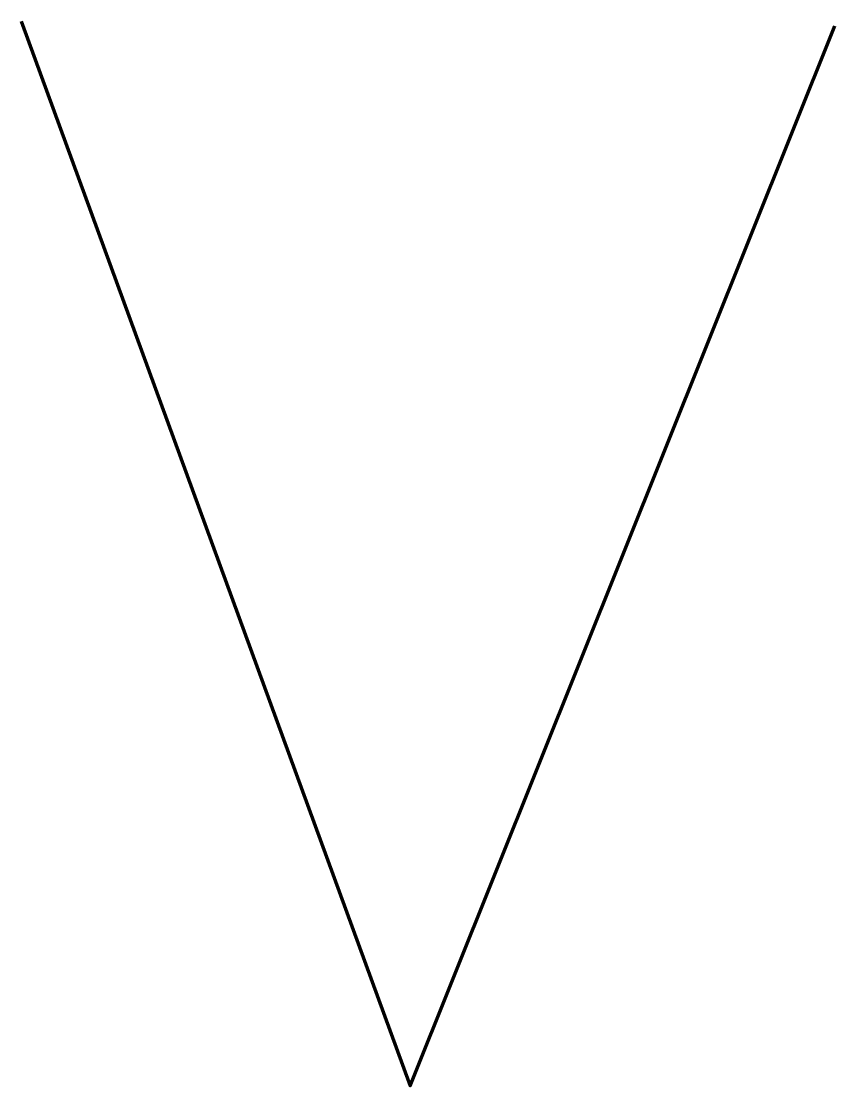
# Model space of a CAD drawing. Extents: x 1120 to 1944, y -1621 to -542.
import ezdxf

# ---------------------------------------------------------------- set-up
doc = ezdxf.new("R2010")
doc.units = 0
doc.header["$MEASUREMENT"] = 0
doc.layers.add('ventus_path', color=7, linetype='Continuous', lineweight=0)

msp = doc.modelspace()

# ---------------------------------------------------------------- linework, layer by layer
at = {"layer": 'ventus_path', "color": 7, "lineweight": 140}
msp.add_lwpolyline([(1120.3, -542.4), (1514.1, -1620.5), (1944.1, -546.9)], dxfattribs=at)

doc.saveas('drawing.dxf')
